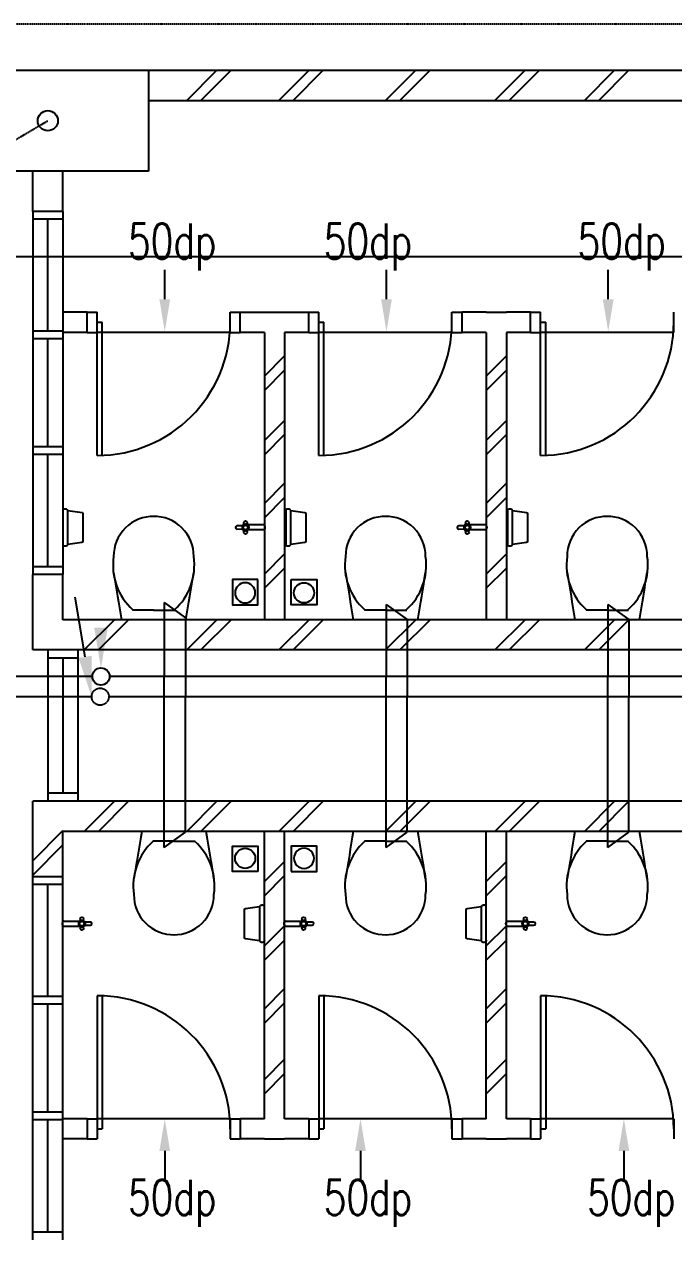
# Model space of a CAD drawing. Header units: feet. Extents: x 1407108 to 2957709, y -1501070 to -681589.
# Drawn here: x 1474101 to 1477322, y -789974 to -783946 of the extents above; entities that cross this region are included whole.
import ezdxf

# ---------------------------------------------------------------- set-up
doc = ezdxf.new("R2010")
doc.units = ezdxf.units.FT
doc.header["$LTSCALE"] = 13
doc.header["$MEASUREMENT"] = 0
for name, pattern in [('DASHED', [0.75, 0.5, -0.25]), ('DIVIDE', [1.25, 0.5, -0.25, 0, -0.25, 0, -0.25]), ('HIDDEN', [0.375, 0.25, -0.125])]:
    doc.linetypes.add(name, pattern=pattern)
for name, color, linetype in [('COL', 3, 'CONTINUOUS'), ('DR', 7, 'CONTINUOUS'), ('FIT', 5, 'CONTINUOUS'), ('FITT', 5, 'CONTINUOUS'), ('H', 1, 'CONTINUOUS'), ('PIPE', 5, 'DIVIDE'), ('RWDP', 145, 'CONTINUOUS'), ('SANI', 7, 'CONTINUOUS'), ('SP', 220, 'CONTINUOUS'), ('T25', 7, 'CONTINUOUS'), ('TEX', 2, 'CONTINUOUS'), ('VP', 100, 'CONTINUOUS'), ('WALL', 2, 'CONTINUOUS'), ('WIN', 5, 'CONTINUOUS')]:
    doc.layers.add(name, color=color, linetype=linetype)
doc.styles.add('ROMANS', font='romans')

# ---------------------------------------------------------------- blocks, each defined once
blk = doc.blocks.new('100FT')
at = {"layer": 'PIPE', "linetype": 'Continuous'}
blk.add_circle((0, 0), 50, dxfattribs=at)
blk = doc.blocks.new('A$C7CE3714C')
at = {"layer": 'FIT'}
blk.add_lwpolyline([(0, 0), (126, 0), (126, 126), (0, 126)], close=True, dxfattribs=at)
at = {"layer": 'FIT', "xscale": -1}
blk.add_blockref('100FT', (63, 65.7), dxfattribs=at)

msp = doc.modelspace()

# ---------------------------------------------------------------- linework, layer by layer
at = {"layer": 'COL', "color": 0}
msp.add_lwpolyline([(1474717.2, -784674.1), (1473967.2, -784674.1), (1473967.2, -784174.1), (1474717.2, -784174.1)], close=True, dxfattribs=at)
at = {"layer": 'DR', "color": 0}
for p, q in [((1474412.2, -785474.1), (1474412.2, -785374.1)), ((1474412.2, -785374.1), (1474462.2, -785374.1)), ((1474462.2, -786084.1), (1474462.2, -785374.1)), ((1474462.2, -785474.1), (1474462.2, -785374.1)), ((1475122.2, -785474.1), (1475122.2, -785374.1)), ((1475122.2, -785374.1), (1475172.2, -785374.1)), ((1475172.2, -785474.1), (1475172.2, -785374.1)), ((1475512.2, -785474.1), (1475512.2, -785374.1)), ((1475512.2, -785374.1), (1475562.2, -785374.1)), ((1475562.2, -786084.1), (1475562.2, -785374.1)), ((1475562.2, -785474.1), (1475562.2, -785374.1)), ((1476222.2, -785474.1), (1476222.2, -785374.1)), ((1476222.2, -785374.1), (1476272.2, -785374.1)), ((1476272.2, -785474.1), (1476272.2, -785374.1)), ((1476612.2, -785474.1), (1476612.2, -785374.1)), ((1476612.2, -785374.1), (1476662.2, -785374.1)), ((1476662.2, -786084.1), (1476662.2, -785374.1)), ((1476662.2, -785474.1), (1476662.2, -785374.1)), ((1477322.2, -785474.1), (1477322.2, -785374.1)), ((1474462.2, -785424.1), (1474487.2, -785424.1)), ((1474487.2, -786083.6), (1474487.2, -785424.1)), ((1475562.2, -785424.1), (1475587.2, -785424.1)), ((1475587.2, -786083.6), (1475587.2, -785424.1)), ((1476662.2, -785424.1), (1476687.2, -785424.1)), ((1476687.2, -786083.6), (1476687.2, -785424.1)), ((1474412.2, -785474.1), (1474462.2, -785474.1)), ((1475122.2, -785474.1), (1474462.2, -785474.1)), ((1475122.2, -785474.1), (1475172.2, -785474.1)), ((1475512.2, -785474.1), (1475562.2, -785474.1)), ((1476222.2, -785474.1), (1475562.2, -785474.1)), ((1476222.2, -785474.1), (1476272.2, -785474.1)), ((1476612.2, -785474.1), (1476662.2, -785474.1)), ((1477322.2, -785474.1), (1476662.2, -785474.1)), ((1474462.2, -788764.1), (1474462.2, -789474.1)), ((1474487.2, -788764.6), (1474487.2, -789424.1)), ((1475562.2, -788764.1), (1475562.2, -789474.1)), ((1475587.2, -788764.6), (1475587.2, -789424.1)), ((1476662.2, -788764.1), (1476662.2, -789474.1)), ((1476687.2, -788764.6), (1476687.2, -789424.1)), ((1474412.2, -789374.1), (1474412.2, -789474.1)), ((1474412.2, -789374.1), (1474462.2, -789374.1)), ((1474462.2, -789374.1), (1474462.2, -789474.1)), ((1475122.2, -789374.1), (1474462.2, -789374.1)), ((1475122.2, -789374.1), (1475122.2, -789474.1)), ((1475122.2, -789374.1), (1475172.2, -789374.1)), ((1475122.2, -789374.1), (1475172.2, -789374.1)), ((1475172.2, -789374.1), (1475172.2, -789474.1)), ((1475512.2, -789374.1), (1475512.2, -789474.1)), ((1475512.2, -789374.1), (1475562.2, -789374.1)), ((1475512.2, -789374.1), (1475562.2, -789374.1)), ((1475562.2, -789374.1), (1475562.2, -789474.1)), ((1476222.2, -789374.1), (1475562.2, -789374.1)), ((1476222.2, -789374.1), (1476222.2, -789474.1)), ((1476222.2, -789374.1), (1476272.2, -789374.1)), ((1476272.2, -789374.1), (1476272.2, -789474.1)), ((1476612.2, -789374.1), (1476612.2, -789474.1)), ((1476612.2, -789374.1), (1476662.2, -789374.1)), ((1476662.2, -789374.1), (1476662.2, -789474.1)), ((1477322.2, -789374.1), (1476662.2, -789374.1)), ((1477322.2, -789374.1), (1477322.2, -789474.1)), ((1474462.2, -789424.1), (1474487.2, -789424.1)), ((1475562.2, -789424.1), (1475587.2, -789424.1)), ((1476662.2, -789424.1), (1476687.2, -789424.1)), ((1474412.2, -789474.1), (1474462.2, -789474.1)), ((1475122.2, -789474.1), (1475172.2, -789474.1)), ((1475122.2, -789474.1), (1475172.2, -789474.1)), ((1475512.2, -789474.1), (1475562.2, -789474.1)), ((1475512.2, -789474.1), (1475562.2, -789474.1)), ((1476222.2, -789474.1), (1476272.2, -789474.1)), ((1476612.2, -789474.1), (1476662.2, -789474.1))]:
    msp.add_line(p, q, dxfattribs=at)
for centre, start, end in [((1474462.2, -785424.1), 270, 0), ((1475562.2, -785424.1), 270, 0), ((1476662.2, -785424.1), 270, 0), ((1474462.2, -789424.1), 0, 90), ((1475562.2, -789424.1), 0, 90), ((1476662.2, -789424.1), 0, 90)]:
    msp.add_arc(centre, 660, start, end, dxfattribs=at)
at = {"layer": 'FITT', "color": 0}
for p, q in [((1475193.1, -786431.7), (1475193, -786424.9)), ((1475203.1, -786431.7), (1475203, -786424.9)), ((1475286.7, -786429.1), (1475210.3, -786429.1)), ((1476293.1, -786431.7), (1476293, -786424.9)), ((1476303.1, -786431.7), (1476303, -786424.9)), ((1476386.7, -786429.1), (1476310.3, -786429.1)), ((1475193.1, -786458.4), (1475193.1, -786451.6)), ((1475203.1, -786458.4), (1475203.1, -786451.6)), ((1475286.7, -786454.1), (1475210.3, -786454.1)), ((1476293.1, -786458.4), (1476293.1, -786451.6)), ((1476303.1, -786458.4), (1476303.1, -786451.6)), ((1476386.7, -786454.1), (1476310.3, -786454.1)), ((1474297.7, -788394.1), (1474374, -788394.1)), ((1474297.7, -788419.1), (1474374, -788419.1)), ((1474381.3, -788389.8), (1474381.3, -788396.6)), ((1474381.3, -788416.5), (1474381.3, -788423.3)), ((1474391.3, -788389.8), (1474391.3, -788396.6)), ((1474391.3, -788416.5), (1474391.3, -788423.3)), ((1475397.7, -788394.1), (1475474, -788394.1)), ((1475397.7, -788419.1), (1475474, -788419.1)), ((1475481.3, -788389.8), (1475481.3, -788396.6)), ((1475481.3, -788416.5), (1475481.3, -788423.3)), ((1475491.3, -788389.8), (1475491.3, -788396.6)), ((1475491.3, -788416.5), (1475491.3, -788423.3)), ((1476497.7, -788394.1), (1476574, -788394.1)), ((1476497.7, -788419.1), (1476574, -788419.1)), ((1476581.3, -788389.8), (1476581.3, -788396.6)), ((1476581.3, -788416.5), (1476581.3, -788423.3)), ((1476591.3, -788389.8), (1476591.3, -788396.6)), ((1476591.3, -788416.5), (1476591.3, -788423.3))]:
    msp.add_line(p, q, dxfattribs=at)
at = {"layer": 'FITT', "color": 0, "elevation": 0}
for points in [[(1475182.2, -786434.1), (1475155.6, -786434.2, 1), (1475155.6, -786449.2), (1475182.2, -786449.1)], [(1476282.2, -786434.1), (1476255.6, -786434.2, 1), (1476255.6, -786449.2), (1476282.2, -786449.1)], [(1474402.1, -788414.1), (1474428.8, -788414, 1), (1474428.8, -788399), (1474402.1, -788399.1)], [(1475502.1, -788414.1), (1475528.8, -788414, 1), (1475528.8, -788399), (1475502.1, -788399.1)], [(1476602.1, -788414.1), (1476628.8, -788414, 1), (1476628.8, -788399), (1476602.1, -788399.1)]]:
    msp.add_lwpolyline(points, format="xyb", dxfattribs=at)
at = {"layer": 'FITT', "color": 0}
for centre, radius in [((1475198.1, -786441.6), 11.1), ((1475198, -786417.9), 8.61), ((1476298.1, -786441.6), 11.1), ((1476298, -786417.9), 8.61), ((1475198.1, -786465.4), 8.61), ((1476298.1, -786465.4), 8.61), ((1474386.3, -788406.6), 11.1), ((1474386.3, -788382.8), 8.61), ((1475486.3, -788406.6), 11.1), ((1475486.3, -788382.8), 8.61), ((1476586.3, -788406.6), 11.1), ((1476586.3, -788382.8), 8.61), ((1474386.3, -788430.3), 8.61), ((1475486.3, -788430.3), 8.61), ((1476586.3, -788430.3), 8.61)]:
    msp.add_circle(centre, radius, dxfattribs=at)
for centre, radius, start, end in [((1475198.1, -786441.6), 17.5, 106.78275, 253.2851), ((1475198.1, -786441.6), 17.5, 286.78275, 73.2851), ((1475283.4, -786441.6), 12.9, 284.6714, 75.39645), ((1476298.1, -786441.6), 17.5, 106.78275, 253.2851), ((1476298.1, -786441.6), 17.5, 286.78275, 73.2851), ((1476383.4, -786441.6), 12.9, 284.6714, 75.39645), ((1474300.9, -788406.6), 12.9, 104.6714, 255.39645), ((1474386.3, -788406.6), 17.5, 106.78275, 253.2851), ((1474386.3, -788406.6), 17.5, 286.78275, 73.2851), ((1475400.9, -788406.6), 12.9, 104.6714, 255.39645), ((1475486.3, -788406.6), 17.5, 106.78275, 253.2851), ((1475486.3, -788406.6), 17.5, 286.78275, 73.2851), ((1476500.9, -788406.6), 12.9, 104.6714, 255.39645), ((1476586.3, -788406.6), 17.5, 106.78275, 253.2851), ((1476586.3, -788406.6), 17.5, 286.78275, 73.2851)]:
    msp.add_arc(centre, radius, start, end, dxfattribs=at)
at = {"layer": 'H', "color": 0}
for p, q in [((1474906.3, -784324.1), (1475056.3, -784174.1)), ((1474977, -784324.1), (1475127, -784174.1)), ((1475363.1, -784324.1), (1475513.1, -784174.1)), ((1475433.8, -784324.1), (1475583.8, -784174.1)), ((1475892.6, -784324.1), (1476042.6, -784174.1)), ((1475963.3, -784324.1), (1476113.3, -784174.1)), ((1476435.3, -784324.1), (1476585.3, -784174.1)), ((1476506, -784324.1), (1476656, -784174.1)), ((1476879.3, -784324.1), (1477029.3, -784174.1)), ((1476950, -784324.1), (1477100, -784174.1)), ((1475292.2, -785691), (1475392.2, -785591)), ((1476392.2, -785691), (1476492.2, -785591)), ((1475292.2, -785761.7), (1475392.2, -785661.7)), ((1476392.2, -785761.7), (1476492.2, -785661.7)), ((1475292.2, -786010.5), (1475392.2, -785910.5)), ((1476392.2, -786010.5), (1476492.2, -785910.5)), ((1475292.2, -786081.2), (1475392.2, -785981.2)), ((1476392.2, -786081.2), (1476492.2, -785981.2)), ((1475292.2, -786322.3), (1475392.2, -786222.3)), ((1476392.2, -786322.3), (1476492.2, -786222.3)), ((1475292.2, -786393), (1475392.2, -786293)), ((1476392.2, -786393), (1476492.2, -786293)), ((1475292.2, -786672.6), (1475392.2, -786572.6)), ((1476392.2, -786672.6), (1476492.2, -786572.6)), ((1475292.2, -786743.3), (1475392.2, -786643.3)), ((1476392.2, -786743.3), (1476492.2, -786643.3)), ((1474397.4, -787049.1), (1474547.4, -786899.1)), ((1474468.1, -787049.1), (1474618.1, -786899.1)), ((1474906.3, -787049.1), (1475056.3, -786899.1)), ((1474977, -787049.1), (1475127, -786899.1)), ((1475363.1, -787049.1), (1475513.1, -786899.1)), ((1475433.8, -787049.1), (1475583.8, -786899.1)), ((1475892.6, -787049.1), (1476042.6, -786899.1)), ((1475963.3, -787049.1), (1476113.3, -786899.1)), ((1476435.3, -787049.1), (1476585.3, -786899.1)), ((1476506, -787049.1), (1476656, -786899.1)), ((1476879.3, -787049.1), (1477029.3, -786899.1)), ((1476950, -787049.1), (1477100, -786899.1)), ((1474397.4, -787949.1), (1474547.4, -787799.1)), ((1474468.1, -787949.1), (1474618.1, -787799.1)), ((1474906.3, -787949.1), (1475056.3, -787799.1)), ((1474977, -787949.1), (1475127, -787799.1)), ((1475363.1, -787949.1), (1475513.1, -787799.1)), ((1475433.8, -787949.1), (1475583.8, -787799.1)), ((1475892.6, -787949.1), (1476042.6, -787799.1)), ((1475963.3, -787949.1), (1476113.3, -787799.1)), ((1476435.3, -787949.1), (1476585.3, -787799.1)), ((1476506, -787949.1), (1476656, -787799.1)), ((1476879.3, -787949.1), (1477029.3, -787799.1)), ((1476950, -787949.1), (1477100, -787799.1)), ((1474142.2, -788094.9), (1474292.2, -787944.9)), ((1474142.2, -788165.6), (1474292.2, -788015.6)), ((1475292.2, -788197.7), (1475392.2, -788097.7)), ((1476392.2, -788197.7), (1476492.2, -788097.7)), ((1475292.2, -788268.4), (1475392.2, -788168.4)), ((1476392.2, -788268.4), (1476492.2, -788168.4)), ((1475292.2, -788517.2), (1475392.2, -788417.2)), ((1476392.2, -788517.2), (1476492.2, -788417.2)), ((1475292.2, -788587.9), (1475392.2, -788487.9)), ((1476392.2, -788587.9), (1476492.2, -788487.9)), ((1475292.2, -788829), (1475392.2, -788729)), ((1476392.2, -788829), (1476492.2, -788729)), ((1475292.2, -788899.8), (1475392.2, -788799.8)), ((1476392.2, -788899.8), (1476492.2, -788799.8)), ((1475292.2, -789179.3), (1475392.2, -789079.3)), ((1476392.2, -789179.3), (1476492.2, -789079.3)), ((1475292.2, -789250.1), (1475392.2, -789150.1)), ((1476392.2, -789250.1), (1476492.2, -789150.1))]:
    msp.add_line(p, q, dxfattribs=at)
at = {"layer": 'RWDP', "color": 0, "linetype": 'DASHED'}
msp.add_line((1489970.9, -783946), (1473466.3, -783946), dxfattribs=at)
at = {"layer": 'RWDP', "color": 0, "linetype": 'HIDDEN'}
msp.add_line((1471422.6, -786062.5), (1474217.2, -784424.1), dxfattribs=at)
at = {"layer": 'RWDP', "color": 0, "linetype": 'Continuous'}
msp.add_circle((1474217.2, -784424.1), 50, dxfattribs=at)
at = {"layer": 'SANI', "color": 0}
for p, q in [((1474797.3, -785309.9), (1474797.3, -785163.6)), ((1475897.3, -785309.9), (1475897.3, -785163.6)), ((1476997.3, -785309.9), (1476997.3, -785163.6)), ((1474552.9, -786851.4), (1474552.9, -786851.4)), ((1474742.9, -786851.4), (1474637.4, -786851.4)), ((1474742, -786851.4), (1474847.5, -786851.4)), ((1474932, -786851.4), (1474932, -786851.4)), ((1475703.1, -786851.4), (1475703.1, -786851.4)), ((1475893.1, -786851.4), (1475787.6, -786851.4)), ((1475892.2, -786851.4), (1475997.7, -786851.4)), ((1476082.2, -786851.4), (1476082.2, -786851.4)), ((1476802.7, -786851.4), (1476802.7, -786851.4)), ((1476992.7, -786851.4), (1476887.2, -786851.4)), ((1476991.8, -786851.4), (1477097.3, -786851.4)), ((1477181.8, -786851.4), (1477181.8, -786851.4)), ((1474902.3, -786899.1), (1474582.6, -786899.1)), ((1476052.5, -786899.1), (1475732.8, -786899.1)), ((1477152.1, -786899.1), (1476832.4, -786899.1)), ((1474653.3, -787996.8), (1474653.3, -787996.8)), ((1475002.7, -787949.1), (1474683, -787949.1)), ((1474843.3, -787996.8), (1474737.8, -787996.8)), ((1474842.4, -787996.8), (1474947.9, -787996.8)), ((1475032.4, -787996.8), (1475032.4, -787996.8)), ((1475703.1, -787996.8), (1475703.1, -787996.8)), ((1476052.5, -787949.1), (1475732.8, -787949.1)), ((1475893.1, -787996.8), (1475787.6, -787996.8)), ((1475892.2, -787996.8), (1475997.7, -787996.8)), ((1476082.2, -787996.8), (1476082.2, -787996.8)), ((1476802.7, -787996.8), (1476802.7, -787996.8)), ((1477152.1, -787949.1), (1476832.4, -787949.1)), ((1476992.7, -787996.8), (1476887.2, -787996.8)), ((1476991.8, -787996.8), (1477097.3, -787996.8)), ((1477181.8, -787996.8), (1477181.8, -787996.8)), ((1474797.3, -789534.1), (1474797.3, -789680.4)), ((1475768.3, -789534.1), (1475768.3, -789680.4)), ((1477075, -789534.1), (1477075, -789680.4))]:
    msp.add_line(p, q, dxfattribs=at)
for points in [[(1474316.9, -786526.4), (1474317.2, -786356.8, 0.565426), (1474289, -786359.4, 0.460184)], [(1474292.2, -786355), (1474292.2, -786528.2, 0.460184), (1474317.2, -786526.4)], [(1474317.2, -786356.8), (1474386.9, -786366.7, -0.373687), (1474391.1, -786371.7), (1474391, -786511.8, -0.373687), (1474386.6, -786516.7), (1474316.9, -786526.5)], [(1475422.4, -786526.4), (1475422.7, -786356.8, 0.460184), (1475397.7, -786355, 0.460184)], [(1475397.7, -786355), (1475397.7, -786528.2, 0.460184), (1475422.7, -786526.4)], [(1475422.7, -786356.8), (1475492.4, -786366.7, -0.373687), (1475496.6, -786371.7), (1475496.5, -786511.8, -0.373687), (1475492.1, -786516.7), (1475422.4, -786526.5)], [(1476522.4, -786526.4), (1476522.7, -786356.8, 0.460184), (1476497.7, -786355, 0.460184)], [(1476497.7, -786355), (1476497.7, -786528.2, 0.460184), (1476522.7, -786526.4)], [(1476522.7, -786356.8), (1476592.4, -786366.7, -0.373687), (1476596.6, -786371.7), (1476596.5, -786511.8, -0.373687), (1476592.1, -786516.7), (1476522.4, -786526.5)], [(1475267.2, -788491.4), (1475197.5, -788481.5, -0.373687), (1475193.2, -788476.5), (1475193.4, -788336.4, -0.373687), (1475197.7, -788331.5), (1475267.4, -788321.7)], [(1475292.2, -788493.2), (1475292.2, -788320, 0.460184), (1475267.2, -788321.8)], [(1475267.4, -788321.8), (1475267.2, -788491.4, 0.565426), (1475295.3, -788488.8, 0.460184)], [(1476367.2, -788491.4), (1476297.5, -788481.5, -0.373687), (1476293.2, -788476.5), (1476293.4, -788336.4, -0.373687), (1476297.7, -788331.5), (1476367.4, -788321.7)], [(1476392.2, -788493.2), (1476392.2, -788320, 0.460184), (1476367.2, -788321.8)], [(1476367.4, -788321.8), (1476367.2, -788491.4, 0.565426), (1476395.3, -788488.8, 0.460184)]]:
    msp.add_lwpolyline(points, format="xyb", dxfattribs=at)
for centre, radius, start, end in [((1474741.2, -786584.2), 197.4, 88.97321, 180.48306), ((1474743.7, -786584.2), 197.4, 359.51694, 91.02679), ((1475891.4, -786584.2), 197.4, 88.97321, 180.48306), ((1475893.9, -786584.2), 197.4, 359.51694, 91.02679), ((1476991, -786584.2), 197.4, 88.97321, 180.48306), ((1476993.5, -786584.2), 197.4, 359.51694, 91.02679), ((1474837.3, -786628.9), 296.7, 171.65588, 228.23122), ((1474647.6, -786628.9), 296.7, 311.76878, 8.34412), ((1475987.5, -786628.9), 296.7, 171.65588, 228.23122), ((1475797.8, -786628.9), 296.7, 311.76878, 8.34412), ((1477087.1, -786628.9), 296.7, 171.65588, 228.23122), ((1476897.4, -786628.9), 296.7, 311.76878, 8.34412), ((1498512.1, -782824.6), 24273.9, 189.10107, 189.66319), ((1450972.8, -782824.6), 24273.9, 350.33681, 350.89893), ((1499662.3, -782824.6), 24273.9, 189.10107, 189.66319), ((1452123, -782824.6), 24273.9, 350.33681, 350.89893), ((1500761.9, -782824.6), 24273.9, 189.10107, 189.66319), ((1453222.6, -782824.6), 24273.9, 350.33681, 350.89893), ((1474937.7, -788219.3), 296.7, 131.76878, 188.34412), ((1498612.5, -792023.6), 24273.9, 170.33681, 170.89893), ((1474748, -788219.3), 296.7, 351.65588, 48.23122), ((1451073.2, -792023.6), 24273.9, 9.10107, 9.66319), ((1475987.5, -788219.3), 296.7, 131.76878, 188.34412), ((1499662.3, -792023.6), 24273.9, 170.33681, 170.89893), ((1475797.8, -788219.3), 296.7, 351.65588, 48.23122), ((1452123, -792023.6), 24273.9, 9.10107, 9.66319), ((1477087.1, -788219.3), 296.7, 131.76878, 188.34412), ((1500761.9, -792023.6), 24273.9, 170.33681, 170.89893), ((1476897.4, -788219.3), 296.7, 351.65588, 48.23122), ((1453222.6, -792023.6), 24273.9, 9.10107, 9.66319), ((1474841.6, -788264.1), 197.4, 179.51694, 271.02679), ((1474844.1, -788264.1), 197.4, 268.97321, 0.48306), ((1475891.4, -788264.1), 197.4, 179.51694, 271.02679), ((1475893.9, -788264.1), 197.4, 268.97321, 0.48306), ((1476991, -788264.1), 197.4, 179.51694, 271.02679), ((1476993.5, -788264.1), 197.4, 268.97321, 0.48306)]:
    msp.add_arc(centre, radius, start, end, dxfattribs=at)
for points in [[(1474770.6, -785309.9), (1474824, -785309.9), (1474797.3, -785469.9)], [(1475870.6, -785309.9), (1475924, -785309.9), (1475897.3, -785469.9)], [(1476970.6, -785309.9), (1477024, -785309.9), (1476997.3, -785469.9)], [(1474770.6, -789534.1), (1474824, -789534.1), (1474797.3, -789374.1)], [(1475741.6, -789534.1), (1475794.9, -789534.1), (1475768.3, -789374.1)], [(1477048.3, -789534.1), (1477101.6, -789534.1), (1477075, -789374.1)]]:
    msp.add_solid(points, dxfattribs=at)
at = {"layer": 'SP', "color": 0}
for p, q in [((1488262.2, -785100), (1472566.5, -785100)), ((1474795.1, -786814.1), (1474795.1, -787180.8)), ((1475895.1, -786823.3), (1475895.1, -787180.8)), ((1476995.1, -786823.3), (1476995.1, -787180.8)), ((1474438.6, -787180.8), (1472566.5, -787180.8)), ((1482390.5, -787180.8), (1474524.5, -787180.8)), ((1474795.1, -788028.4), (1474795.1, -787180.8)), ((1475895.1, -788028.4), (1475895.1, -787180.8)), ((1476995.1, -788028.4), (1476995.1, -787180.8))]:
    msp.add_line(p, q, dxfattribs=at)
msp.add_circle((1474481, -787180.8), 42.4, dxfattribs=at)
at = {"layer": 'SP', "color": 0, "linetype": 'ByBlock'}
msp.add_solid([(1474514.3, -786939.1), (1474447.6, -786939.1), (1474481, -787139.1)], dxfattribs=at)
at = {"layer": 'VP', "color": 0, "linetype": 'ByBlock'}
msp.add_line((1474402.3, -787083.3), (1474353.6, -786787.4), dxfattribs=at)
at = {"layer": 'VP', "color": 0}
for p, q in [((1474795.1, -786814.1), (1474900.2, -786889)), ((1475895.1, -786823.3), (1476000.2, -786898.2)), ((1476995.1, -786823.3), (1477100.2, -786898.2)), ((1474795.1, -788028.4), (1474900.2, -787953.5)), ((1475895.1, -788028.4), (1476000.2, -787953.5)), ((1476995.1, -788028.4), (1477100.2, -787953.5))]:
    msp.add_line(p, q, dxfattribs=at)
at = {"layer": 'VP', "color": 0, "linetype": 'HIDDEN'}
for p, q in [((1474900.2, -786889), (1474900.2, -787280.8)), ((1476000.2, -786898.2), (1476000.2, -787280.8)), ((1477100.2, -786898.2), (1477100.2, -787280.8)), ((1474434.9, -787280.8), (1472566.5, -787280.8)), ((1483380.7, -787280.8), (1474519.6, -787280.8)), ((1474900.2, -787953.5), (1474900.2, -787280.8)), ((1476000.2, -787953.5), (1476000.2, -787280.8)), ((1477100.2, -787953.5), (1477100.2, -787280.8))]:
    msp.add_line(p, q, dxfattribs=at)
msp.add_circle((1474477.3, -787280.8), 42.4, dxfattribs=at)
at = {"layer": 'VP', "color": 0, "linetype": 'ByBlock'}
msp.add_solid([(1474435.2, -787077.8), (1474369.5, -787088.7), (1474434.9, -787280.6)], dxfattribs=at)
at = {"layer": 'WALL', "color": 0}
for p, q in [((1474717.2, -784174.1), (1479842.2, -784174.1)), ((1474717.2, -784324.1), (1479842.2, -784324.1)), ((1474142.2, -784874.1), (1474142.2, -784674.1)), ((1474292.2, -784874.1), (1474292.2, -784674.1)), ((1474292.2, -784874.1), (1474142.2, -784874.1)), ((1474412.2, -785374.1), (1474292.2, -785374.1)), ((1475172.2, -785374.1), (1475512.2, -785374.1)), ((1476392.2, -785374.1), (1476272.2, -785374.1)), ((1476392.2, -785374.1), (1476492.2, -785374.1)), ((1476612.2, -785374.1), (1476492.2, -785374.1)), ((1474412.2, -785474.1), (1474292.2, -785474.1)), ((1475292.2, -785474.1), (1475172.2, -785474.1)), ((1475292.2, -785474.1), (1475292.2, -786899.1)), ((1475392.2, -785474.1), (1475392.2, -786899.1)), ((1475512.2, -785474.1), (1475392.2, -785474.1)), ((1476392.2, -785474.1), (1476272.2, -785474.1)), ((1476392.2, -785474.1), (1476392.2, -786899.1)), ((1476492.2, -785474.1), (1476492.2, -786899.1)), ((1476612.2, -785474.1), (1476492.2, -785474.1)), ((1474142.2, -787049.1), (1474142.2, -786674.1)), ((1474292.2, -786674.1), (1474142.2, -786674.1)), ((1474292.2, -786899.1), (1474292.2, -786674.1)), ((1486642.2, -786899.1), (1474292.2, -786899.1)), ((1486792.2, -787049.1), (1474142.2, -787049.1)), ((1474142.2, -788174.1), (1474142.2, -787799.1)), ((1486792.2, -787799.1), (1474142.2, -787799.1)), ((1474292.2, -788174.1), (1474292.2, -787949.1)), ((1478592.2, -787949.1), (1474292.2, -787949.1)), ((1475292.2, -789374.1), (1475292.2, -787949.1)), ((1475392.2, -789374.1), (1475392.2, -787949.1)), ((1476392.2, -789374.1), (1476392.2, -787949.1)), ((1476492.2, -789374.1), (1476492.2, -787949.1)), ((1474292.2, -788174.1), (1474142.2, -788174.1)), ((1474412.2, -789374.1), (1474292.2, -789374.1)), ((1475292.2, -789374.1), (1475172.2, -789374.1)), ((1475512.2, -789374.1), (1475392.2, -789374.1)), ((1476392.2, -789374.1), (1476272.2, -789374.1)), ((1476612.2, -789374.1), (1476492.2, -789374.1)), ((1474412.2, -789474.1), (1474292.2, -789474.1)), ((1475292.2, -789474.1), (1475172.2, -789474.1)), ((1475292.2, -789474.1), (1475392.2, -789474.1)), ((1475512.2, -789474.1), (1475392.2, -789474.1)), ((1476392.2, -789474.1), (1476272.2, -789474.1)), ((1476392.2, -789474.1), (1476492.2, -789474.1)), ((1476612.2, -789474.1), (1476492.2, -789474.1))]:
    msp.add_line(p, q, dxfattribs=at)
at = {"layer": 'WIN', "color": 0}
for p, q in [((1474142.2, -784874.1), (1474142.2, -786674.1)), ((1474292.2, -784912.1), (1474142.2, -784912.1)), ((1474292.2, -784874.1), (1474292.2, -786674.1)), ((1474292.2, -785467.8), (1474142.2, -785467.8)), ((1474292.2, -785505.8), (1474142.2, -785505.8)), ((1474292.2, -786042.4), (1474142.2, -786042.4)), ((1474292.2, -786080.4), (1474142.2, -786080.4)), ((1474292.2, -786636.1), (1474142.2, -786636.1)), ((1474217.2, -787049.1), (1474217.2, -787799.1)), ((1474367.2, -787089.1), (1474217.2, -787089.1)), ((1474367.2, -787799.1), (1474367.2, -787049.1)), ((1474367.2, -787759.1), (1474217.2, -787759.1)), ((1474142.2, -789974.1), (1474142.2, -788174.1)), ((1474292.2, -789974.1), (1474292.2, -788174.1)), ((1474292.2, -788212.1), (1474142.2, -788212.1)), ((1474292.2, -788767.8), (1474142.2, -788767.8)), ((1474292.2, -788805.8), (1474142.2, -788805.8)), ((1474292.2, -789342.4), (1474142.2, -789342.4)), ((1474292.2, -789380.4), (1474142.2, -789380.4)), ((1474292.2, -789936.1), (1474142.2, -789936.1))]:
    msp.add_line(p, q, dxfattribs=at)
at = {"layer": 'WIN', "color": 0, "const_width": 10, "flags": 128}
for points in [[(1474217.2, -784912.1), (1474217.2, -785467.8)], [(1474217.2, -785505.8), (1474217.2, -786042.4)], [(1474217.2, -786080.4), (1474217.2, -786636.1)], [(1474292.2, -787759.1), (1474292.2, -787089.1)], [(1474217.2, -788767.8), (1474217.2, -788212.1)], [(1474217.2, -789342.4), (1474217.2, -788805.8)], [(1474217.2, -789936.1), (1474217.2, -789380.4)]]:
    msp.add_lwpolyline(points, dxfattribs=at)

# ---------------------------------------------------------------- block references
at = {"layer": 'T25', "color": 0, "rotation": 180}
msp.add_blockref('A$C7CE3714C', (1475259.1, -786699.9), dxfattribs=at)
msp.add_blockref('A$C7CE3714C', (1475259.1, -786699.9), dxfattribs=at)
at = {"layer": 'T25', "color": 0, "xscale": -1, "rotation": 180}
msp.add_blockref('A$C7CE3714C', (1475425.2, -786699.9), dxfattribs=at)
msp.add_blockref('A$C7CE3714C', (1475425.2, -786699.9), dxfattribs=at)
at = {"layer": 'T25', "color": 0, "xscale": -1}
msp.add_blockref('A$C7CE3714C', (1475259.1, -788148.3), dxfattribs=at)
msp.add_blockref('A$C7CE3714C', (1475259.1, -788148.3), dxfattribs=at)
at = {"layer": 'T25', "color": 0}
msp.add_blockref('A$C7CE3714C', (1475425.2, -788148.3), dxfattribs=at)
msp.add_blockref('A$C7CE3714C', (1475425.2, -788148.3), dxfattribs=at)

# ---------------------------------------------------------------- texts
at = {"layer": 'TEX', "color": 0, "ltscale": 0.5, "style": 'ROMANS', "width": 0.75}
for p in [(1474615.2, -785109), (1475586.2, -785109), (1476845.4, -785109), (1474615.2, -789851.7), (1475586.2, -789851.7), (1476892.8, -789851.7)]:
    msp.add_text('50dp', height=175, dxfattribs=at).set_placement(p)

doc.saveas('drawing.dxf')
